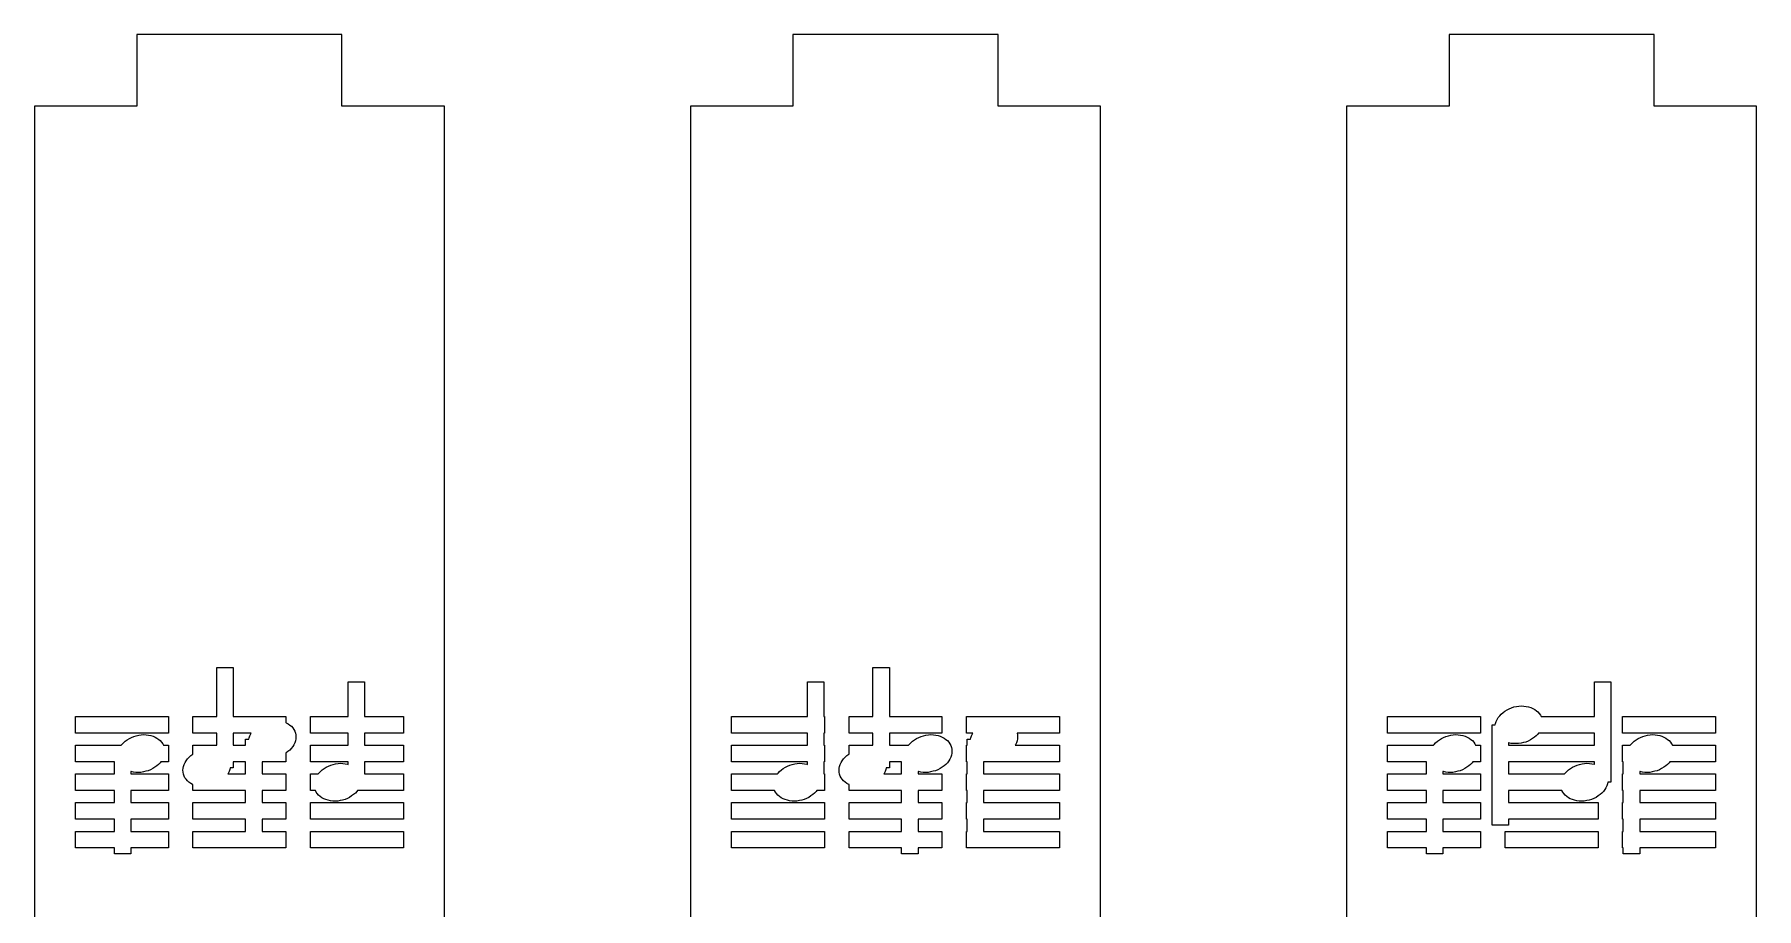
# Model space of a CAD drawing. Header units: metres. Extents: x -12 to 180, y -1275 to 154.
# Drawn here: x 0 to 84, y -1044.2 to -1001.5 of the extents above; entities that cross this region are included whole.
import ezdxf

# ---------------------------------------------------------------- set-up
doc = ezdxf.new("R2010")
doc.units = ezdxf.units.M

msp = doc.modelspace()

# ---------------------------------------------------------------- linework, layer by layer
for p, q in [((15, -1001.53), (5, -1001.53)), ((5, -1001.53), (5, -1005.03)), ((15, -1005.03), (15, -1001.53)), ((47, -1001.53), (37, -1001.53)), ((37, -1001.53), (37, -1005.03)), ((47, -1005.03), (47, -1001.53)), ((79, -1001.53), (69, -1001.53)), ((69, -1001.53), (69, -1005.03)), ((79, -1005.03), (79, -1001.53)), ((5, -1005.03), (0, -1005.03)), ((0, -1005.03), (0, -1155.03)), ((20, -1005.03), (15, -1005.03)), ((20, -1155.03), (20, -1005.03)), ((37, -1005.03), (32, -1005.03)), ((32, -1005.03), (32, -1155.03)), ((52, -1005.03), (47, -1005.03)), ((52, -1155.03), (52, -1005.03)), ((69, -1005.03), (64, -1005.03)), ((64, -1005.03), (64, -1155.03)), ((84, -1005.03), (79, -1005.03)), ((84, -1155.03), (84, -1005.03)), ((8.90001, -1034.83), (8.90001, -1032.43)), ((8.90001, -1032.43), (9.7, -1032.43)), ((9.7, -1032.43), (9.7, -1034.83)), ((15.3, -1034.83), (15.3, -1033.13)), ((15.3, -1033.13), (16.1, -1033.13)), ((16.1, -1033.13), (16.1, -1034.83)), ((37.7, -1034.83), (37.7, -1033.13)), ((37.7, -1033.13), (38.5, -1033.13)), ((38.5, -1033.13), (38.5, -1034.83)), ((40.9, -1034.83), (40.9, -1032.43)), ((40.9, -1032.43), (41.7, -1032.43)), ((41.7, -1032.43), (41.7, -1034.83)), ((76.1, -1034.83), (76.1, -1033.13)), ((76.1, -1033.13), (76.9, -1033.13)), ((76.9, -1033.13), (76.9, -1038.03)), ((2, -1035.63), (2, -1034.83)), ((2, -1034.83), (6.53334, -1034.83)), ((6.53334, -1034.83), (6.53334, -1035.63)), ((7.73334, -1035.63), (7.73334, -1034.83)), ((7.73334, -1034.83), (8.90001, -1034.83)), ((9.7, -1034.83), (12.2667, -1034.83)), ((12.2667, -1034.83), (12.2667, -1035.12)), ((13.4667, -1035.63), (13.4667, -1034.83)), ((13.4667, -1034.83), (15.3, -1034.83)), ((16.1, -1034.83), (18, -1034.83)), ((18, -1034.83), (18, -1035.63)), ((34, -1035.63), (34, -1034.83)), ((34, -1034.83), (37.7, -1034.83)), ((38.5, -1034.83), (38.5333, -1034.83)), ((38.5333, -1034.83), (38.5333, -1035.63)), ((39.7333, -1035.63), (39.7333, -1034.83)), ((39.7333, -1034.83), (40.9, -1034.83)), ((41.7, -1034.83), (44.2667, -1034.83)), ((44.2667, -1034.83), (44.2667, -1035.63)), ((45.4667, -1035.63), (45.4667, -1034.83)), ((45.4667, -1034.83), (50, -1034.83)), ((50, -1034.83), (50, -1035.63)), ((66, -1035.63), (66, -1034.83)), ((66, -1034.83), (70.5333, -1034.83)), ((70.5333, -1034.83), (70.5333, -1035.63)), ((71.4043, -1034.88), (71.4707, -1034.79)), ((71.4707, -1034.79), (71.5473, -1034.71)), ((71.5473, -1034.71), (71.6332, -1034.63)), ((71.6332, -1034.63), (71.7276, -1034.56)), ((71.7276, -1034.56), (71.8293, -1034.5)), ((71.8293, -1034.5), (71.9372, -1034.45)), ((71.9372, -1034.45), (72.0502, -1034.4)), ((72.0502, -1034.4), (72.1671, -1034.36)), ((72.1671, -1034.36), (72.2865, -1034.34)), ((72.2865, -1034.34), (72.4071, -1034.32)), ((72.4071, -1034.32), (72.5277, -1034.31)), ((72.5277, -1034.31), (72.6469, -1034.32)), ((72.6469, -1034.32), (72.7633, -1034.33)), ((72.7633, -1034.33), (72.8758, -1034.35)), ((72.8758, -1034.35), (72.9831, -1034.38)), ((72.9831, -1034.38), (73.084, -1034.43)), ((73.084, -1034.43), (73.1774, -1034.48)), ((73.1774, -1034.48), (73.2623, -1034.54)), ((73.2623, -1034.54), (73.3377, -1034.6)), ((73.3377, -1034.6), (73.4028, -1034.68)), ((73.4028, -1034.68), (73.457, -1034.76)), ((73.457, -1034.76), (73.4956, -1034.83)), ((73.4956, -1034.83), (76.1, -1034.83)), ((77.4667, -1035.63), (77.4667, -1034.83)), ((77.4667, -1034.83), (82, -1034.83)), ((82, -1034.83), (82, -1035.63)), ((6.53334, -1035.63), (2, -1035.63)), ((5.08649, -1035.74), (5.20712, -1035.72)), ((5.20712, -1035.72), (5.3277, -1035.71)), ((5.3277, -1035.71), (5.44687, -1035.72)), ((5.44687, -1035.72), (5.56334, -1035.73)), ((8.90001, -1035.63), (7.73334, -1035.63)), ((8.90001, -1036.23), (8.90001, -1035.63)), ((10.5696, -1035.63), (9.7, -1035.63)), ((9.7, -1035.63), (9.7, -1036.23)), ((10.5048, -1035.76), (10.5488, -1035.67)), ((10.5488, -1035.67), (10.5696, -1035.63)), ((12.2667, -1035.12), (12.284, -1035.13)), ((12.284, -1035.13), (12.3774, -1035.18)), ((12.3774, -1035.18), (12.4622, -1035.24)), ((12.4622, -1035.24), (12.5377, -1035.3)), ((12.5377, -1035.3), (12.6028, -1035.38)), ((12.6028, -1035.38), (12.657, -1035.46)), ((12.657, -1035.46), (12.6996, -1035.54)), ((12.6996, -1035.54), (12.7301, -1035.63)), ((12.7301, -1035.63), (12.7483, -1035.72)), ((12.7483, -1035.72), (12.7538, -1035.82)), ((15.3, -1035.63), (13.4667, -1035.63)), ((15.3, -1036.23), (15.3, -1035.63)), ((18, -1035.63), (16.1, -1035.63)), ((16.1, -1035.63), (16.1, -1036.23)), ((37.7, -1035.63), (34, -1035.63)), ((37.7, -1036.23), (37.7, -1035.63)), ((38.5333, -1035.63), (38.5, -1035.63)), ((38.5, -1035.63), (38.5, -1036.23)), ((40.9, -1035.63), (39.7333, -1035.63)), ((40.9, -1036.23), (40.9, -1035.63)), ((44.2667, -1035.63), (41.7, -1035.63)), ((41.7, -1035.63), (41.7, -1036.23)), ((43.4865, -1035.74), (43.6071, -1035.72)), ((43.6071, -1035.72), (43.7277, -1035.71)), ((43.7277, -1035.71), (43.8468, -1035.72)), ((43.8468, -1035.72), (43.9633, -1035.73)), ((45.7696, -1035.63), (45.4667, -1035.63)), ((45.7048, -1035.76), (45.7488, -1035.67)), ((45.7488, -1035.67), (45.7696, -1035.63)), ((50, -1035.63), (47.9307, -1035.63)), ((47.9307, -1035.63), (47.9483, -1035.72)), ((47.9483, -1035.72), (47.9538, -1035.82)), ((70.5333, -1035.63), (66, -1035.63)), ((69.0865, -1035.74), (69.2071, -1035.72)), ((69.2071, -1035.72), (69.3277, -1035.71)), ((69.3277, -1035.71), (69.4469, -1035.72)), ((69.4469, -1035.72), (69.5633, -1035.73)), ((71.1, -1040.13), (71.1, -1035.23)), ((71.1, -1035.23), (71.2572, -1035.23)), ((71.2572, -1035.23), (71.2728, -1035.16)), ((71.2728, -1035.16), (71.3048, -1035.06)), ((71.3048, -1035.06), (71.3488, -1034.97)), ((71.3488, -1034.97), (71.4043, -1034.88)), ((73.3293, -1035.68), (73.2527, -1035.76)), ((73.3625, -1035.63), (73.3293, -1035.68)), ((76.1, -1035.63), (73.3625, -1035.63)), ((76.1, -1036.23), (76.1, -1035.63)), ((82, -1035.63), (77.4667, -1035.63)), ((78.6865, -1035.74), (78.8071, -1035.72)), ((78.8071, -1035.72), (78.9277, -1035.71)), ((78.9277, -1035.71), (79.0468, -1035.72)), ((79.0468, -1035.72), (79.1633, -1035.73)), ((2, -1037.03), (2, -1036.23)), ((2, -1036.23), (4.23747, -1036.23)), ((4.23747, -1036.23), (4.27071, -1036.19)), ((4.27071, -1036.19), (4.34729, -1036.11)), ((4.34729, -1036.11), (4.43323, -1036.03)), ((4.43323, -1036.03), (4.52756, -1035.96)), ((4.52756, -1035.96), (4.62926, -1035.9)), ((4.62926, -1035.9), (4.7372, -1035.85)), ((4.7372, -1035.85), (4.85023, -1035.8)), ((4.85023, -1035.8), (4.96709, -1035.76)), ((4.96709, -1035.76), (5.08649, -1035.74)), ((5.56334, -1035.73), (5.67583, -1035.75)), ((5.67583, -1035.75), (5.78311, -1035.78)), ((5.78311, -1035.78), (5.88399, -1035.83)), ((5.88399, -1035.83), (5.97739, -1035.88)), ((5.97739, -1035.88), (6.06226, -1035.94)), ((6.06226, -1035.94), (6.1377, -1036)), ((6.1377, -1036), (6.20285, -1036.08)), ((6.20285, -1036.08), (6.257, -1036.16)), ((6.257, -1036.16), (6.29559, -1036.23)), ((6.29559, -1036.23), (6.53334, -1036.23)), ((6.53334, -1036.23), (6.53334, -1037.03)), ((7.73334, -1036.66), (7.73334, -1036.23)), ((7.73334, -1036.23), (8.90001, -1036.23)), ((9.7, -1036.23), (10.3, -1036.23)), ((10.3, -1035.93), (10.4571, -1035.93)), ((10.3, -1036.23), (10.3, -1035.93)), ((10.4571, -1035.93), (10.4728, -1035.86)), ((10.4728, -1035.86), (10.5048, -1035.76)), ((12.3668, -1036.53), (12.2724, -1036.6)), ((12.4527, -1036.46), (12.3668, -1036.53)), ((12.5293, -1036.38), (12.4527, -1036.46)), ((12.5957, -1036.29), (12.5293, -1036.38)), ((12.6512, -1036.2), (12.5957, -1036.29)), ((12.6952, -1036.11), (12.6512, -1036.2)), ((12.7272, -1036.01), (12.6952, -1036.11)), ((12.7468, -1035.91), (12.7272, -1036.01)), ((12.7538, -1035.82), (12.7468, -1035.91)), ((13.4667, -1037.03), (13.4667, -1036.23)), ((13.4667, -1036.23), (15.3, -1036.23)), ((16.1, -1036.23), (18, -1036.23)), ((18, -1036.23), (18, -1037.03)), ((34, -1037.03), (34, -1036.23)), ((34, -1036.23), (37.7, -1036.23)), ((38.5, -1036.23), (38.5333, -1036.23)), ((38.5333, -1036.23), (38.5333, -1037.03)), ((39.7333, -1036.66), (39.7333, -1036.23)), ((39.7333, -1036.23), (40.9, -1036.23)), ((41.7, -1036.23), (42.6375, -1036.23)), ((42.6375, -1036.23), (42.6707, -1036.19)), ((42.6707, -1036.19), (42.7473, -1036.11)), ((42.7473, -1036.11), (42.8332, -1036.03)), ((42.8332, -1036.03), (42.9275, -1035.96)), ((42.9275, -1035.96), (43.0292, -1035.9)), ((43.0292, -1035.9), (43.1372, -1035.85)), ((43.1372, -1035.85), (43.2502, -1035.8)), ((43.2502, -1035.8), (43.3671, -1035.76)), ((43.3671, -1035.76), (43.4865, -1035.74)), ((43.9633, -1035.73), (44.0758, -1035.75)), ((44.0758, -1035.75), (44.1831, -1035.78)), ((44.1831, -1035.78), (44.284, -1035.83)), ((44.284, -1035.83), (44.3774, -1035.88)), ((44.3774, -1035.88), (44.4622, -1035.94)), ((44.4622, -1035.94), (44.5377, -1036)), ((44.5377, -1036), (44.6028, -1036.08)), ((44.6028, -1036.08), (44.657, -1036.16)), ((44.657, -1036.16), (44.6996, -1036.24)), ((44.6996, -1036.24), (44.7301, -1036.33)), ((44.7301, -1036.33), (44.7483, -1036.42)), ((44.7538, -1036.52), (44.7468, -1036.61)), ((44.7483, -1036.42), (44.7538, -1036.52)), ((45.4667, -1037.03), (45.4667, -1036.23)), ((45.4667, -1036.23), (45.5, -1036.23)), ((45.5, -1036.23), (45.5, -1035.93)), ((45.5, -1035.93), (45.6571, -1035.93)), ((45.6571, -1035.93), (45.6728, -1035.86)), ((45.6728, -1035.86), (45.7048, -1035.76)), ((47.8512, -1036.2), (47.8304, -1036.23)), ((47.8304, -1036.23), (50, -1036.23)), ((47.8952, -1036.11), (47.8512, -1036.2)), ((47.9272, -1036.01), (47.8952, -1036.11)), ((47.9468, -1035.91), (47.9272, -1036.01)), ((47.9538, -1035.82), (47.9468, -1035.91)), ((50, -1036.23), (50, -1037.03)), ((66, -1037.03), (66, -1036.23)), ((66, -1036.23), (68.2375, -1036.23)), ((68.2375, -1036.23), (68.2707, -1036.19)), ((68.2707, -1036.19), (68.3473, -1036.11)), ((68.3473, -1036.11), (68.4332, -1036.03)), ((68.4332, -1036.03), (68.5276, -1035.96)), ((68.5276, -1035.96), (68.6293, -1035.9)), ((68.6293, -1035.9), (68.7372, -1035.85)), ((68.7372, -1035.85), (68.8502, -1035.8)), ((68.8502, -1035.8), (68.9671, -1035.76)), ((68.9671, -1035.76), (69.0865, -1035.74)), ((69.5633, -1035.73), (69.6758, -1035.75)), ((69.6758, -1035.75), (69.7831, -1035.78)), ((69.7831, -1035.78), (69.884, -1035.83)), ((69.884, -1035.83), (69.9774, -1035.88)), ((69.9774, -1035.88), (70.0623, -1035.94)), ((70.0623, -1035.94), (70.1377, -1036)), ((70.1377, -1036), (70.2029, -1036.08)), ((70.2029, -1036.08), (70.257, -1036.16)), ((70.257, -1036.16), (70.2956, -1036.23)), ((70.2956, -1036.23), (70.5333, -1036.23)), ((70.5333, -1036.23), (70.5333, -1037.03)), ((71.9242, -1036.11), (71.9, -1036.11)), ((71.9, -1036.11), (71.9, -1036.23)), ((71.9, -1036.23), (76.1, -1036.23)), ((72.0367, -1036.14), (71.9242, -1036.11)), ((72.1532, -1036.15), (72.0367, -1036.14)), ((72.2723, -1036.15), (72.1532, -1036.15)), ((72.3929, -1036.15), (72.2723, -1036.15)), ((72.5135, -1036.13), (72.3929, -1036.15)), ((72.6329, -1036.1), (72.5135, -1036.13)), ((72.7498, -1036.07), (72.6329, -1036.1)), ((72.8628, -1036.02), (72.7498, -1036.07)), ((72.9708, -1035.97), (72.8628, -1036.02)), ((73.0725, -1035.9), (72.9708, -1035.97)), ((73.1668, -1035.83), (73.0725, -1035.9)), ((73.2527, -1035.76), (73.1668, -1035.83)), ((77.4667, -1037.03), (77.4667, -1036.23)), ((77.4667, -1036.23), (77.8374, -1036.23)), ((77.8374, -1036.23), (77.8707, -1036.19)), ((77.8707, -1036.19), (77.9473, -1036.11)), ((77.9473, -1036.11), (78.0332, -1036.03)), ((78.0332, -1036.03), (78.1275, -1035.96)), ((78.1275, -1035.96), (78.2292, -1035.9)), ((78.2292, -1035.9), (78.3372, -1035.85)), ((78.3372, -1035.85), (78.4502, -1035.8)), ((78.4502, -1035.8), (78.5671, -1035.76)), ((78.5671, -1035.76), (78.6865, -1035.74)), ((79.1633, -1035.73), (79.2758, -1035.75)), ((79.2758, -1035.75), (79.3831, -1035.78)), ((79.3831, -1035.78), (79.484, -1035.83)), ((79.484, -1035.83), (79.5774, -1035.88)), ((79.5774, -1035.88), (79.6622, -1035.94)), ((79.6622, -1035.94), (79.7377, -1036)), ((79.7377, -1036), (79.8028, -1036.08)), ((79.8028, -1036.08), (79.857, -1036.16)), ((79.857, -1036.16), (79.8956, -1036.23)), ((79.8956, -1036.23), (82, -1036.23)), ((82, -1036.23), (82, -1037.03)), ((3.90002, -1037.03), (2, -1037.03)), ((3.90002, -1037.63), (3.90002, -1037.03)), ((5.77077, -1037.37), (5.66283, -1037.42)), ((5.87247, -1037.3), (5.77077, -1037.37)), ((5.9668, -1037.23), (5.87247, -1037.3)), ((6.05273, -1037.16), (5.9668, -1037.23)), ((6.12932, -1037.08), (6.05273, -1037.16)), ((6.16255, -1037.03), (6.12932, -1037.08)), ((6.53334, -1037.03), (6.16255, -1037.03)), ((7.24615, -1037.45), (7.25322, -1037.35)), ((7.25322, -1037.35), (7.27284, -1037.26)), ((7.27284, -1037.26), (7.30482, -1037.16)), ((7.30482, -1037.16), (7.3488, -1037.07)), ((7.3488, -1037.07), (7.4043, -1036.98)), ((7.4043, -1036.98), (7.4707, -1036.89)), ((7.4707, -1036.89), (7.54729, -1036.81)), ((7.54729, -1036.81), (7.63322, -1036.73)), ((7.63322, -1036.73), (7.72755, -1036.66)), ((7.72755, -1036.66), (7.73334, -1036.66)), ((9.54286, -1037.33), (9.52718, -1037.41)), ((9.7, -1037.33), (9.54286, -1037.33)), ((10.3, -1037.03), (9.7, -1037.03)), ((9.7, -1037.03), (9.7, -1037.33)), ((10.3, -1037.63), (10.3, -1037.03)), ((12.2667, -1037.03), (11.1, -1037.03)), ((11.1, -1037.03), (11.1, -1037.63)), ((12.2724, -1036.6), (12.2667, -1036.61)), ((12.2667, -1036.61), (12.2667, -1037.03)), ((15.3, -1037.03), (13.4667, -1037.03)), ((14.0332, -1037.43), (14.1275, -1037.36)), ((14.1275, -1037.36), (14.2292, -1037.3)), ((14.2292, -1037.3), (14.3372, -1037.25)), ((14.3372, -1037.25), (14.4502, -1037.2)), ((14.4502, -1037.2), (14.5671, -1037.16)), ((14.5671, -1037.16), (14.6865, -1037.14)), ((14.6865, -1037.14), (14.8071, -1037.12)), ((14.8071, -1037.12), (14.9277, -1037.11)), ((14.9277, -1037.11), (15.0468, -1037.12)), ((15.0468, -1037.12), (15.1633, -1037.13)), ((15.1633, -1037.13), (15.2758, -1037.15)), ((15.2758, -1037.15), (15.3, -1037.16)), ((15.3, -1037.16), (15.3, -1037.03)), ((18, -1037.03), (16.1, -1037.03)), ((16.1, -1037.03), (16.1, -1037.63)), ((37.7, -1037.03), (34, -1037.03)), ((36.4332, -1037.43), (36.5276, -1037.36)), ((36.5276, -1037.36), (36.6293, -1037.3)), ((36.6293, -1037.3), (36.7372, -1037.25)), ((36.7372, -1037.25), (36.8502, -1037.2)), ((36.8502, -1037.2), (36.9671, -1037.16)), ((36.9671, -1037.16), (37.0865, -1037.14)), ((37.0865, -1037.14), (37.2071, -1037.12)), ((37.2071, -1037.12), (37.3277, -1037.11)), ((37.3277, -1037.11), (37.4469, -1037.12)), ((37.4469, -1037.12), (37.5633, -1037.13)), ((37.5633, -1037.13), (37.6758, -1037.15)), ((37.6758, -1037.15), (37.7, -1037.16)), ((37.7, -1037.16), (37.7, -1037.03)), ((38.5333, -1037.03), (38.5, -1037.03)), ((38.5, -1037.03), (38.5, -1037.63)), ((39.2462, -1037.45), (39.2532, -1037.35)), ((39.2532, -1037.35), (39.2728, -1037.26)), ((39.2728, -1037.26), (39.3048, -1037.16)), ((39.3048, -1037.16), (39.3488, -1037.07)), ((39.3488, -1037.07), (39.4043, -1036.98)), ((39.4043, -1036.98), (39.4707, -1036.89)), ((39.4707, -1036.89), (39.5473, -1036.81)), ((39.5473, -1036.81), (39.6332, -1036.73)), ((39.6332, -1036.73), (39.7276, -1036.66)), ((39.7276, -1036.66), (39.7333, -1036.66)), ((41.5429, -1037.33), (41.5272, -1037.41)), ((41.7, -1037.33), (41.5429, -1037.33)), ((42.3, -1037.03), (41.7, -1037.03)), ((41.7, -1037.03), (41.7, -1037.33)), ((42.3, -1037.63), (42.3, -1037.03)), ((44.1707, -1037.37), (44.0628, -1037.42)), ((44.2724, -1037.3), (44.1707, -1037.37)), ((44.3668, -1037.23), (44.2724, -1037.3)), ((44.4527, -1037.16), (44.3668, -1037.23)), ((44.5293, -1037.08), (44.4527, -1037.16)), ((44.5957, -1036.99), (44.5293, -1037.08)), ((44.6512, -1036.9), (44.5957, -1036.99)), ((44.6952, -1036.81), (44.6512, -1036.9)), ((44.7272, -1036.71), (44.6952, -1036.81)), ((44.7468, -1036.61), (44.7272, -1036.71)), ((45.5, -1037.03), (45.4667, -1037.03)), ((45.5, -1037.63), (45.5, -1037.03)), ((50, -1037.03), (46.3, -1037.03)), ((46.3, -1037.03), (46.3, -1037.63)), ((67.9, -1037.03), (66, -1037.03)), ((67.9, -1037.63), (67.9, -1037.03)), ((69.7708, -1037.37), (69.6628, -1037.42)), ((69.8725, -1037.3), (69.7708, -1037.37)), ((69.9668, -1037.23), (69.8725, -1037.3)), ((70.0527, -1037.16), (69.9668, -1037.23)), ((70.1293, -1037.08), (70.0527, -1037.16)), ((70.1626, -1037.03), (70.1293, -1037.08)), ((70.5333, -1037.03), (70.1626, -1037.03)), ((76.1, -1037.03), (71.9, -1037.03)), ((71.9, -1037.03), (71.9, -1037.63)), ((74.8332, -1037.43), (74.9275, -1037.36)), ((74.9275, -1037.36), (75.0292, -1037.3)), ((75.0292, -1037.3), (75.1372, -1037.25)), ((75.1372, -1037.25), (75.2502, -1037.2)), ((75.2502, -1037.2), (75.3671, -1037.16)), ((75.3671, -1037.16), (75.4865, -1037.14)), ((75.4865, -1037.14), (75.6071, -1037.12)), ((75.6071, -1037.12), (75.7277, -1037.11)), ((75.7277, -1037.11), (75.8468, -1037.12)), ((75.8468, -1037.12), (75.9633, -1037.13)), ((75.9633, -1037.13), (76.0758, -1037.15)), ((76.0758, -1037.15), (76.1, -1037.16)), ((76.1, -1037.16), (76.1, -1037.03)), ((77.5, -1037.03), (77.4667, -1037.03)), ((77.5, -1037.63), (77.5, -1037.03)), ((79.3707, -1037.37), (79.2628, -1037.42)), ((79.4724, -1037.3), (79.3707, -1037.37)), ((79.5668, -1037.23), (79.4724, -1037.3)), ((79.6527, -1037.16), (79.5668, -1037.23)), ((79.7293, -1037.08), (79.6527, -1037.16)), ((79.7625, -1037.03), (79.7293, -1037.08)), ((82, -1037.03), (79.7625, -1037.03)), ((2, -1038.43), (2, -1037.63)), ((2, -1037.63), (3.90002, -1037.63)), ((4.7242, -1037.51), (4.70001, -1037.51)), ((4.70001, -1037.51), (4.70001, -1037.63)), ((4.70001, -1037.63), (6.53334, -1037.63)), ((4.83669, -1037.54), (4.7242, -1037.51)), ((4.95316, -1037.55), (4.83669, -1037.54)), ((5.07233, -1037.55), (4.95316, -1037.55)), ((5.1929, -1037.55), (5.07233, -1037.55)), ((5.31354, -1037.53), (5.1929, -1037.55)), ((5.43294, -1037.5), (5.31354, -1037.53)), ((5.54979, -1037.47), (5.43294, -1037.5)), ((5.66283, -1037.42), (5.54979, -1037.47)), ((6.53334, -1037.63), (6.53334, -1038.43)), ((7.25172, -1037.54), (7.24615, -1037.45)), ((7.26988, -1037.64), (7.25172, -1037.54)), ((7.30043, -1037.73), (7.26988, -1037.64)), ((7.34302, -1037.81), (7.30043, -1037.73)), ((7.39717, -1037.89), (7.34302, -1037.81)), ((7.46233, -1037.96), (7.39717, -1037.89)), ((7.53777, -1038.03), (7.46233, -1037.96)), ((7.62263, -1038.09), (7.53777, -1038.03)), ((7.71603, -1038.14), (7.62263, -1038.09)), ((7.73334, -1038.15), (7.71603, -1038.14)), ((7.73334, -1038.43), (7.73334, -1038.15)), ((9.45122, -1037.6), (9.4304, -1037.63)), ((9.4304, -1037.63), (10.3, -1037.63)), ((9.49519, -1037.51), (9.45122, -1037.6)), ((9.52718, -1037.41), (9.49519, -1037.51)), ((11.1, -1037.63), (12.2667, -1037.63)), ((12.2667, -1037.63), (12.2667, -1038.43)), ((13.4667, -1038.43), (13.4667, -1037.63)), ((13.4667, -1037.63), (13.8374, -1037.63)), ((13.8374, -1037.63), (13.8707, -1037.59)), ((13.8707, -1037.59), (13.9473, -1037.51)), ((13.9473, -1037.51), (14.0332, -1037.43)), ((16.1, -1037.63), (18, -1037.63)), ((18, -1037.63), (18, -1038.43)), ((34, -1038.43), (34, -1037.63)), ((34, -1037.63), (36.2375, -1037.63)), ((36.2375, -1037.63), (36.2707, -1037.59)), ((36.2707, -1037.59), (36.3473, -1037.51)), ((36.3473, -1037.51), (36.4332, -1037.43)), ((38.5, -1037.63), (38.5333, -1037.63)), ((38.5333, -1037.63), (38.5333, -1038.43)), ((39.2517, -1037.54), (39.2462, -1037.45)), ((39.2699, -1037.64), (39.2517, -1037.54)), ((39.3004, -1037.73), (39.2699, -1037.64)), ((39.343, -1037.81), (39.3004, -1037.73)), ((39.3972, -1037.89), (39.343, -1037.81)), ((39.4623, -1037.96), (39.3972, -1037.89)), ((39.5378, -1038.03), (39.4623, -1037.96)), ((39.6226, -1038.09), (39.5378, -1038.03)), ((39.716, -1038.14), (39.6226, -1038.09)), ((39.7333, -1038.15), (39.716, -1038.14)), ((39.7333, -1038.43), (39.7333, -1038.15)), ((41.4512, -1037.6), (41.4304, -1037.63)), ((41.4304, -1037.63), (42.3, -1037.63)), ((41.4952, -1037.51), (41.4512, -1037.6)), ((41.5272, -1037.41), (41.4952, -1037.51)), ((43.1242, -1037.51), (43.1, -1037.51)), ((43.1, -1037.51), (43.1, -1037.63)), ((43.1, -1037.63), (44.2667, -1037.63)), ((43.2367, -1037.54), (43.1242, -1037.51)), ((43.3531, -1037.55), (43.2367, -1037.54)), ((43.4723, -1037.55), (43.3531, -1037.55)), ((43.5929, -1037.55), (43.4723, -1037.55)), ((43.7135, -1037.53), (43.5929, -1037.55)), ((43.8329, -1037.5), (43.7135, -1037.53)), ((43.9498, -1037.47), (43.8329, -1037.5)), ((44.0628, -1037.42), (43.9498, -1037.47)), ((44.2667, -1037.63), (44.2667, -1038.43)), ((45.4667, -1038.43), (45.4667, -1037.63)), ((45.4667, -1037.63), (45.5, -1037.63)), ((46.3, -1037.63), (50, -1037.63)), ((50, -1037.63), (50, -1038.43)), ((66, -1038.43), (66, -1037.63)), ((66, -1037.63), (67.9, -1037.63)), ((68.7242, -1037.51), (68.7, -1037.51)), ((68.7, -1037.51), (68.7, -1037.63)), ((68.7, -1037.63), (70.5333, -1037.63)), ((68.8367, -1037.54), (68.7242, -1037.51)), ((68.9532, -1037.55), (68.8367, -1037.54)), ((69.0723, -1037.55), (68.9532, -1037.55)), ((69.1929, -1037.55), (69.0723, -1037.55)), ((69.3135, -1037.53), (69.1929, -1037.55)), ((69.4329, -1037.5), (69.3135, -1037.53)), ((69.5498, -1037.47), (69.4329, -1037.5)), ((69.6628, -1037.42), (69.5498, -1037.47)), ((70.5333, -1037.63), (70.5333, -1038.43)), ((71.9, -1037.63), (74.6375, -1037.63)), ((74.6375, -1037.63), (74.6707, -1037.59)), ((74.6707, -1037.59), (74.7473, -1037.51)), ((74.7473, -1037.51), (74.8332, -1037.43)), ((76.6952, -1038.21), (76.6512, -1038.3)), ((76.7272, -1038.11), (76.6952, -1038.21)), ((76.7428, -1038.03), (76.7272, -1038.11)), ((76.9, -1038.03), (76.7428, -1038.03)), ((77.4667, -1038.43), (77.4667, -1037.63)), ((77.4667, -1037.63), (77.5, -1037.63)), ((78.3242, -1037.51), (78.3, -1037.51)), ((78.3, -1037.51), (78.3, -1037.63)), ((78.3, -1037.63), (82, -1037.63)), ((78.4367, -1037.54), (78.3242, -1037.51)), ((78.5531, -1037.55), (78.4367, -1037.54)), ((78.6723, -1037.55), (78.5531, -1037.55)), ((78.7929, -1037.55), (78.6723, -1037.55)), ((78.9135, -1037.53), (78.7929, -1037.55)), ((79.0329, -1037.5), (78.9135, -1037.53)), ((79.1498, -1037.47), (79.0329, -1037.5)), ((79.2628, -1037.42), (79.1498, -1037.47)), ((82, -1037.63), (82, -1038.43)), ((3.90002, -1038.43), (2, -1038.43)), ((2, -1039.83), (2, -1039.03)), ((2, -1039.03), (3.90002, -1039.03)), ((3.90002, -1039.03), (3.90002, -1038.43)), ((6.53334, -1038.43), (4.70001, -1038.43)), ((4.70001, -1038.43), (4.70001, -1039.03)), ((4.70001, -1039.03), (6.53334, -1039.03)), ((6.53334, -1039.03), (6.53334, -1039.83)), ((10.3, -1038.43), (7.73334, -1038.43)), ((7.73334, -1039.83), (7.73334, -1039.03)), ((7.73334, -1039.03), (10.3, -1039.03)), ((10.3, -1039.03), (10.3, -1038.43)), ((12.2667, -1038.43), (11.1, -1038.43)), ((11.1, -1038.43), (11.1, -1039.03)), ((11.1, -1039.03), (12.2667, -1039.03)), ((12.2667, -1039.03), (12.2667, -1039.83)), ((13.7044, -1038.43), (13.4667, -1038.43)), ((13.4667, -1039.83), (13.4667, -1039.03)), ((13.4667, -1039.03), (18, -1039.03)), ((13.743, -1038.51), (13.7044, -1038.43)), ((13.7971, -1038.59), (13.743, -1038.51)), ((13.8623, -1038.66), (13.7971, -1038.59)), ((13.9377, -1038.73), (13.8623, -1038.66)), ((14.0226, -1038.79), (13.9377, -1038.73)), ((14.116, -1038.84), (14.0226, -1038.79)), ((14.2169, -1038.88), (14.116, -1038.84)), ((14.3242, -1038.91), (14.2169, -1038.88)), ((14.4367, -1038.94), (14.3242, -1038.91)), ((14.5531, -1038.95), (14.4367, -1038.94)), ((14.6723, -1038.95), (14.5531, -1038.95)), ((14.7929, -1038.95), (14.6723, -1038.95)), ((14.9135, -1038.93), (14.7929, -1038.95)), ((15.0329, -1038.9), (14.9135, -1038.93)), ((15.1498, -1038.87), (15.0329, -1038.9)), ((15.2628, -1038.82), (15.1498, -1038.87)), ((15.3707, -1038.77), (15.2628, -1038.82)), ((15.4724, -1038.7), (15.3707, -1038.77)), ((15.5668, -1038.63), (15.4724, -1038.7)), ((15.6527, -1038.56), (15.5668, -1038.63)), ((15.7293, -1038.48), (15.6527, -1038.56)), ((15.7625, -1038.43), (15.7293, -1038.48)), ((18, -1038.43), (15.7625, -1038.43)), ((18, -1039.03), (18, -1039.83)), ((36.1044, -1038.43), (34, -1038.43)), ((34, -1039.83), (34, -1039.03)), ((34, -1039.03), (38.5333, -1039.03)), ((36.143, -1038.51), (36.1044, -1038.43)), ((36.1972, -1038.59), (36.143, -1038.51)), ((36.2623, -1038.66), (36.1972, -1038.59)), ((36.3378, -1038.73), (36.2623, -1038.66)), ((36.4226, -1038.79), (36.3378, -1038.73)), ((36.516, -1038.84), (36.4226, -1038.79)), ((36.6169, -1038.88), (36.516, -1038.84)), ((36.7242, -1038.91), (36.6169, -1038.88)), ((36.8367, -1038.94), (36.7242, -1038.91)), ((36.9532, -1038.95), (36.8367, -1038.94)), ((37.0723, -1038.95), (36.9532, -1038.95)), ((37.1929, -1038.95), (37.0723, -1038.95)), ((37.3135, -1038.93), (37.1929, -1038.95)), ((37.4329, -1038.9), (37.3135, -1038.93)), ((37.5498, -1038.87), (37.4329, -1038.9)), ((37.6628, -1038.82), (37.5498, -1038.87)), ((37.7708, -1038.77), (37.6628, -1038.82)), ((37.8725, -1038.7), (37.7708, -1038.77)), ((37.9668, -1038.63), (37.8725, -1038.7)), ((38.0527, -1038.56), (37.9668, -1038.63)), ((38.1293, -1038.48), (38.0527, -1038.56)), ((38.1626, -1038.43), (38.1293, -1038.48)), ((38.5333, -1038.43), (38.1626, -1038.43)), ((38.5333, -1039.03), (38.5333, -1039.83)), ((42.3, -1038.43), (39.7333, -1038.43)), ((39.7333, -1039.83), (39.7333, -1039.03)), ((39.7333, -1039.03), (42.3, -1039.03)), ((42.3, -1039.03), (42.3, -1038.43)), ((44.2667, -1038.43), (43.1, -1038.43)), ((43.1, -1038.43), (43.1, -1039.03)), ((43.1, -1039.03), (44.2667, -1039.03)), ((44.2667, -1039.03), (44.2667, -1039.83)), ((45.5, -1038.43), (45.4667, -1038.43)), ((45.4667, -1039.83), (45.4667, -1039.03)), ((45.4667, -1039.03), (45.5, -1039.03)), ((45.5, -1039.03), (45.5, -1038.43)), ((50, -1038.43), (46.3, -1038.43)), ((46.3, -1038.43), (46.3, -1039.03)), ((46.3, -1039.03), (50, -1039.03)), ((50, -1039.03), (50, -1039.83)), ((67.9, -1038.43), (66, -1038.43)), ((66, -1039.83), (66, -1039.03)), ((66, -1039.03), (67.9, -1039.03)), ((67.9, -1039.03), (67.9, -1038.43)), ((70.5333, -1038.43), (68.7, -1038.43)), ((68.7, -1038.43), (68.7, -1039.03)), ((68.7, -1039.03), (70.5333, -1039.03)), ((70.5333, -1039.03), (70.5333, -1039.83)), ((74.5044, -1038.43), (71.9, -1038.43)), ((71.9, -1038.43), (71.9, -1039.03)), ((71.9, -1039.03), (76.2667, -1039.03)), ((74.543, -1038.51), (74.5044, -1038.43)), ((74.5972, -1038.59), (74.543, -1038.51)), ((74.6623, -1038.66), (74.5972, -1038.59)), ((74.7377, -1038.73), (74.6623, -1038.66)), ((74.8226, -1038.79), (74.7377, -1038.73)), ((74.916, -1038.84), (74.8226, -1038.79)), ((75.0169, -1038.88), (74.916, -1038.84)), ((75.1242, -1038.91), (75.0169, -1038.88)), ((75.2367, -1038.94), (75.1242, -1038.91)), ((75.3531, -1038.95), (75.2367, -1038.94)), ((75.4723, -1038.95), (75.3531, -1038.95)), ((75.5929, -1038.95), (75.4723, -1038.95)), ((75.7135, -1038.93), (75.5929, -1038.95)), ((75.8329, -1038.9), (75.7135, -1038.93)), ((75.9498, -1038.87), (75.8329, -1038.9)), ((76.0628, -1038.82), (75.9498, -1038.87)), ((76.1707, -1038.77), (76.0628, -1038.82)), ((76.2724, -1038.7), (76.1707, -1038.77)), ((76.2667, -1039.03), (76.2667, -1039.83)), ((76.3668, -1038.63), (76.2724, -1038.7)), ((76.4527, -1038.56), (76.3668, -1038.63)), ((76.5293, -1038.48), (76.4527, -1038.56)), ((76.5957, -1038.39), (76.5293, -1038.48)), ((76.6512, -1038.3), (76.5957, -1038.39)), ((77.5, -1038.43), (77.4667, -1038.43)), ((77.4667, -1039.83), (77.4667, -1039.03)), ((77.4667, -1039.03), (77.5, -1039.03)), ((77.5, -1039.03), (77.5, -1038.43)), ((82, -1038.43), (78.3, -1038.43)), ((78.3, -1038.43), (78.3, -1039.03)), ((78.3, -1039.03), (82, -1039.03)), ((82, -1039.03), (82, -1039.83)), ((3.90002, -1039.83), (2, -1039.83)), ((3.90002, -1040.43), (3.90002, -1039.83)), ((6.53334, -1039.83), (4.70001, -1039.83)), ((4.70001, -1039.83), (4.70001, -1040.43)), ((10.3, -1039.83), (7.73334, -1039.83)), ((10.3, -1040.43), (10.3, -1039.83)), ((12.2667, -1039.83), (11.1, -1039.83)), ((11.1, -1039.83), (11.1, -1040.43)), ((18, -1039.83), (13.4667, -1039.83)), ((38.5333, -1039.83), (34, -1039.83)), ((42.3, -1039.83), (39.7333, -1039.83)), ((42.3, -1040.43), (42.3, -1039.83)), ((44.2667, -1039.83), (43.1, -1039.83)), ((43.1, -1039.83), (43.1, -1040.43)), ((45.5, -1039.83), (45.4667, -1039.83)), ((45.5, -1040.43), (45.5, -1039.83)), ((50, -1039.83), (46.3, -1039.83)), ((46.3, -1039.83), (46.3, -1040.43)), ((67.9, -1039.83), (66, -1039.83)), ((67.9, -1040.43), (67.9, -1039.83)), ((70.5333, -1039.83), (68.7, -1039.83)), ((68.7, -1039.83), (68.7, -1040.43)), ((76.2667, -1039.83), (71.9, -1039.83)), ((71.9, -1039.83), (71.9, -1040.13)), ((77.5, -1039.83), (77.4667, -1039.83)), ((77.5, -1040.43), (77.5, -1039.83)), ((82, -1039.83), (78.3, -1039.83)), ((78.3, -1039.83), (78.3, -1040.43)), ((2, -1041.23), (2, -1040.43)), ((2, -1040.43), (3.90002, -1040.43)), ((4.70001, -1040.43), (6.53334, -1040.43)), ((6.53334, -1040.43), (6.53334, -1041.23)), ((7.73334, -1041.23), (7.73334, -1040.43)), ((7.73334, -1040.43), (10.3, -1040.43)), ((11.1, -1040.43), (12.2667, -1040.43)), ((12.2667, -1040.43), (12.2667, -1041.23)), ((13.4667, -1041.23), (13.4667, -1040.43)), ((13.4667, -1040.43), (18, -1040.43)), ((18, -1040.43), (18, -1041.23)), ((34, -1041.23), (34, -1040.43)), ((34, -1040.43), (38.5333, -1040.43)), ((38.5333, -1040.43), (38.5333, -1041.23)), ((39.7333, -1041.23), (39.7333, -1040.43)), ((39.7333, -1040.43), (42.3, -1040.43)), ((43.1, -1040.43), (44.2667, -1040.43)), ((44.2667, -1040.43), (44.2667, -1041.23)), ((45.4667, -1041.23), (45.4667, -1040.43)), ((45.4667, -1040.43), (45.5, -1040.43)), ((46.3, -1040.43), (50, -1040.43)), ((50, -1040.43), (50, -1041.23)), ((66, -1041.23), (66, -1040.43)), ((66, -1040.43), (67.9, -1040.43)), ((68.7, -1040.43), (70.5333, -1040.43)), ((70.5333, -1040.43), (70.5333, -1041.23)), ((71.9, -1040.13), (71.1, -1040.13)), ((71.7333, -1041.23), (71.7333, -1040.43)), ((71.7333, -1040.43), (76.2667, -1040.43)), ((76.2667, -1040.43), (76.2667, -1041.23)), ((77.4667, -1041.23), (77.4667, -1040.43)), ((77.4667, -1040.43), (77.5, -1040.43)), ((78.3, -1040.43), (82, -1040.43)), ((82, -1040.43), (82, -1041.23)), ((3.90002, -1041.23), (2, -1041.23)), ((3.90002, -1041.53), (3.90002, -1041.23)), ((4.70001, -1041.53), (3.90002, -1041.53)), ((6.53334, -1041.23), (4.70001, -1041.23)), ((4.70001, -1041.23), (4.70001, -1041.53)), ((12.2667, -1041.23), (7.73334, -1041.23)), ((18, -1041.23), (13.4667, -1041.23)), ((38.5333, -1041.23), (34, -1041.23)), ((42.3, -1041.23), (39.7333, -1041.23)), ((42.3, -1041.53), (42.3, -1041.23)), ((43.1, -1041.53), (42.3, -1041.53)), ((44.2667, -1041.23), (43.1, -1041.23)), ((43.1, -1041.23), (43.1, -1041.53)), ((50, -1041.23), (45.4667, -1041.23)), ((67.9, -1041.23), (66, -1041.23)), ((67.9, -1041.53), (67.9, -1041.23)), ((68.7, -1041.53), (67.9, -1041.53)), ((70.5333, -1041.23), (68.7, -1041.23)), ((68.7, -1041.23), (68.7, -1041.53)), ((76.2667, -1041.23), (71.7333, -1041.23)), ((77.5, -1041.23), (77.4667, -1041.23)), ((77.5, -1041.53), (77.5, -1041.23)), ((78.3, -1041.53), (77.5, -1041.53)), ((82, -1041.23), (78.3, -1041.23)), ((78.3, -1041.23), (78.3, -1041.53))]:
    msp.add_line(p, q)

doc.saveas('drawing.dxf')
